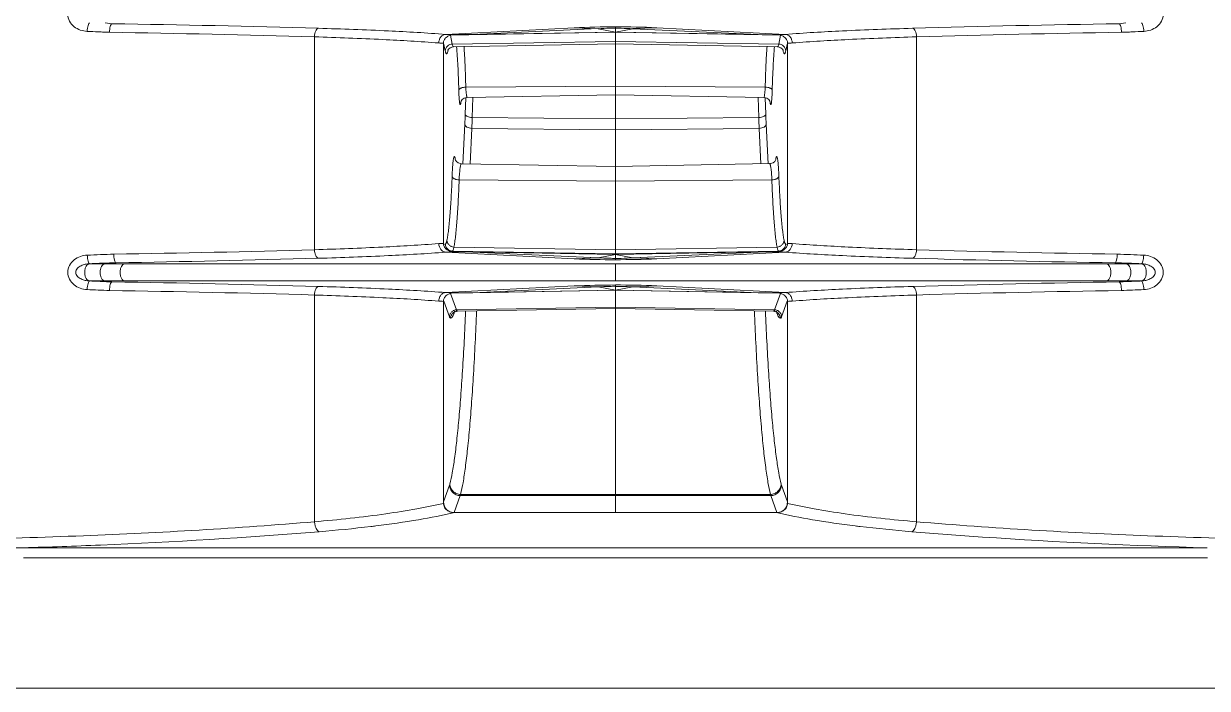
# Model space of a CAD drawing. Header units: millimetres. Extents: x 0 to 2524, y 0 to 1785.
# Drawn here: x 537.8 to 620.4, y 1207 to 1253.3 of the extents above; entities that cross this region are included whole.
import ezdxf

# ---------------------------------------------------------------- set-up
doc = ezdxf.new("R2010")
doc.units = ezdxf.units.MM
doc.header["$LTSCALE"] = 0.1
doc.layers.get('0').update_dxf_attribs({"lineweight": 13})

msp = doc.modelspace()

# ---------------------------------------------------------------- linework, layer by layer
for p, q in [((543.449, 1253.368), (543.93, 1253.303)), ((576.187, 1253.026), (567.219, 1252.561)), ((577.852, 1252.962), (569.12, 1252.552)), ((577.853, 1252.949), (576.187, 1253.026)), ((577.853, 1252.949), (579.064, 1252.718)), ((579.064, 1252.718), (579.064, 1252.992)), ((580.276, 1252.949), (579.064, 1252.718)), ((579.064, 1252.997), (579.064, 1253.088)), ((580.276, 1252.949), (589.009, 1252.552)), ((580.277, 1252.962), (581.942, 1253.026)), ((581.942, 1253.026), (590.91, 1252.561)), ((614.68, 1253.368), (614.199, 1253.303)), ((558.064, 1237.548), (558.064, 1252.387)), ((567.064, 1251.946), (567.064, 1237.989)), ((567.065, 1251.993), (567.069, 1251.971)), ((567.065, 1237.917), (567.065, 1251.993)), ((567.074, 1251.948), (567.188, 1251.405)), ((567.547, 1252.507), (579.065, 1252.717)), ((567.678, 1251.882), (567.547, 1252.507)), ((567.678, 1251.882), (579.065, 1252.072)), ((567.765, 1252.544), (569.12, 1252.547)), ((569.12, 1252.547), (579.064, 1252.718)), ((579.064, 1252.718), (589.009, 1252.547)), ((590.583, 1252.507), (579.065, 1252.717)), ((579.065, 1252.072), (579.065, 1252.717)), ((590.452, 1251.883), (579.065, 1252.072)), ((579.065, 1251.894), (579.065, 1252.072)), ((590.364, 1252.535), (589.009, 1252.552)), ((590.452, 1251.883), (590.583, 1252.507)), ((591.056, 1251.948), (590.942, 1251.405)), ((591.065, 1251.994), (591.06, 1251.968)), ((591.066, 1237.918), (591.065, 1251.994)), ((591.065, 1237.989), (591.065, 1251.946)), ((600.065, 1237.548), (600.065, 1252.388)), ((579.065, 1251.893), (567.768, 1251.696)), ((579.065, 1248.953), (579.065, 1251.894)), ((590.362, 1251.696), (579.065, 1251.893)), ((568.621, 1248.882), (579.065, 1248.953)), ((589.509, 1248.882), (579.065, 1248.953)), ((579.065, 1248.377), (579.065, 1248.953)), ((579.065, 1248.344), (579.065, 1248.953)), ((568.619, 1248.144), (568.58, 1246.994)), ((579.065, 1248.344), (568.721, 1248.163)), ((569.07, 1246.762), (569.117, 1248.17)), ((579.065, 1248.344), (579.065, 1248.377)), ((589.409, 1248.163), (579.065, 1248.344)), ((579.065, 1243.359), (579.065, 1248.344)), ((589.06, 1246.763), (589.012, 1248.17)), ((589.511, 1248.144), (589.55, 1246.994)), ((568.552, 1246.3), (568.422, 1243.541)), ((569.07, 1246.762), (579.065, 1246.67)), ((589.06, 1246.763), (579.065, 1246.67)), ((589.578, 1246.3), (589.708, 1243.541)), ((568.926, 1243.535), (569.042, 1246.005)), ((569.042, 1246.005), (579.065, 1245.913)), ((589.088, 1246.006), (579.065, 1245.913)), ((589.204, 1243.536), (589.088, 1246.006)), ((579.065, 1243.359), (568.312, 1243.546)), ((589.818, 1243.547), (579.065, 1243.359)), ((579.065, 1242.321), (579.065, 1243.359)), ((568.156, 1242.417), (579.065, 1242.321)), ((589.974, 1242.418), (579.065, 1242.321)), ((579.065, 1238.893), (579.065, 1242.321)), ((579.065, 1237.528), (579.065, 1238.893)), ((567.202, 1237.948), (567.08, 1237.921)), ((590.929, 1237.949), (591.05, 1237.922)), ((567.219, 1237.374), (576.187, 1236.91)), ((567.557, 1237.418), (579.065, 1237.217)), ((567.608, 1237.43), (567.692, 1237.448)), ((567.692, 1237.448), (579.065, 1237.251)), ((567.765, 1237.4), (569.12, 1237.383)), ((579.065, 1237.528), (567.796, 1237.736)), ((579.064, 1237.218), (569.12, 1237.388)), ((577.853, 1236.986), (569.12, 1237.383)), ((577.853, 1236.986), (579.064, 1237.218)), ((579.064, 1236.943), (579.064, 1237.218)), ((579.065, 1237.528), (590.335, 1237.736)), ((579.065, 1237.381), (579.065, 1237.528)), ((590.438, 1237.449), (579.065, 1237.251)), ((590.574, 1237.418), (579.065, 1237.217)), ((589.009, 1237.388), (579.064, 1237.218)), ((579.065, 1237.288), (579.065, 1237.381)), ((579.065, 1237.217), (579.065, 1237.288)), ((580.276, 1236.986), (579.064, 1237.218)), ((580.277, 1236.973), (589.009, 1237.384)), ((590.91, 1237.374), (581.942, 1236.91)), ((590.364, 1237.392), (589.009, 1237.388)), ((590.429, 1237.453), (590.432, 1237.451)), ((590.525, 1237.43), (590.438, 1237.449)), ((542.376, 1236.567), (543.449, 1236.567)), ((543.449, 1236.567), (544.218, 1236.637)), ((579.064, 1236.567), (544.823, 1236.567)), ((577.852, 1236.973), (576.187, 1236.91)), ((579.064, 1236.848), (579.064, 1236.939)), ((613.306, 1236.567), (579.064, 1236.567)), ((580.276, 1236.986), (581.942, 1236.91)), ((613.911, 1236.637), (614.68, 1236.568)), ((615.753, 1236.567), (614.68, 1236.567)), ((542.372, 1235.369), (543.449, 1235.369)), ((543.449, 1235.368), (543.93, 1235.303)), ((544.823, 1235.369), (579.064, 1235.369)), ((576.187, 1235.026), (567.219, 1234.561)), ((567.552, 1234.513), (579.065, 1234.717)), ((577.852, 1234.962), (569.12, 1234.552)), ((569.12, 1234.547), (579.064, 1234.718)), ((577.853, 1234.949), (576.187, 1235.026)), ((577.853, 1234.949), (579.064, 1234.718)), ((579.064, 1234.718), (579.064, 1234.992)), ((580.276, 1234.949), (579.064, 1234.718)), ((579.064, 1235.369), (613.306, 1235.369)), ((579.064, 1234.997), (579.064, 1235.088)), ((579.064, 1234.718), (589.009, 1234.547)), ((590.579, 1234.513), (579.065, 1234.717)), ((579.065, 1233.458), (579.065, 1234.717)), ((580.276, 1234.949), (589.009, 1234.552)), ((580.277, 1234.962), (581.942, 1235.026)), ((581.942, 1235.026), (590.91, 1234.561)), ((614.68, 1235.368), (614.199, 1235.303)), ((615.757, 1235.369), (614.68, 1235.369)), ((558.064, 1218.579), (558.064, 1234.387)), ((567.064, 1233.946), (567.064, 1219.864)), ((567.065, 1219.97), (567.065, 1234.011)), ((567.086, 1233.954), (567.482, 1232.865)), ((567.973, 1233.357), (567.558, 1234.496)), ((569.12, 1234.552), (567.765, 1234.535)), ((589.009, 1234.547), (590.364, 1234.544)), ((590.158, 1233.358), (590.573, 1234.496)), ((591.045, 1233.954), (590.648, 1232.866)), ((591.065, 1219.864), (591.065, 1233.946)), ((591.066, 1219.971), (591.066, 1234.011)), ((600.065, 1218.579), (600.065, 1234.388)), ((567.804, 1233.137), (567.801, 1233.127)), ((567.812, 1233.184), (568.049, 1233.265)), ((567.973, 1233.357), (579.065, 1233.551)), ((568.045, 1233.265), (579.065, 1233.458)), ((568.048, 1233.265), (568.045, 1233.265)), ((568.048, 1233.265), (568.053, 1233.265)), ((579.065, 1233.458), (568.049, 1233.265)), ((590.158, 1233.358), (579.065, 1233.551)), ((590.082, 1233.266), (579.065, 1233.458)), ((579.065, 1225.067), (579.065, 1233.458)), ((590.085, 1233.266), (579.065, 1233.458)), ((590.082, 1233.266), (590.085, 1233.266)), ((579.065, 1224.967), (579.065, 1225.067)), ((579.066, 1220.967), (579.065, 1224.967)), ((567.49, 1221.141), (567.065, 1219.97)), ((579.066, 1220.484), (579.066, 1220.967)), ((590.641, 1221.142), (591.066, 1219.971)), ((567.812, 1219.227), (568.239, 1220.403)), ((568.239, 1220.403), (589.893, 1220.404)), ((568.259, 1220.484), (589.872, 1220.484)), ((579.066, 1220.403), (579.066, 1220.484)), ((579.066, 1219.217), (579.066, 1220.403)), ((590.319, 1219.228), (589.893, 1220.404)), ((567.808, 1219.217), (567.81, 1219.222)), ((567.808, 1219.217), (590.323, 1219.217)), ((567.838, 1219.218), (590.292, 1219.218)), ((590.323, 1219.217), (590.321, 1219.223)), ((537.775, 1216.767), (620.354, 1216.767)), ((620.356, 1216.075), (537.773, 1216.075)), ((226.157, 1206.968), (907.065, 1206.968))]:
    msp.add_line(p, q)
for points in [[(567.363, 1251.45), (567.36, 1251.44), (567.366, 1251.454), (567.41, 1251.523), (567.527, 1251.626), (567.708, 1251.691), (567.768, 1251.696)], [(590.362, 1251.696), (590.424, 1251.691), (590.605, 1251.625), (590.72, 1251.523), (590.764, 1251.455), (590.77, 1251.441)], [(568.274, 1247.849), (568.272, 1247.839), (568.275, 1247.85), (568.302, 1247.912), (568.374, 1248.011), (568.498, 1248.105), (568.667, 1248.159), (568.721, 1248.163)], [(589.409, 1248.163), (589.464, 1248.159), (589.632, 1248.106), (589.755, 1248.013), (589.827, 1247.915), (589.855, 1247.851), (589.858, 1247.839)], [(568.312, 1243.546), (568.25, 1243.551), (568.083, 1243.608), (567.966, 1243.7), (567.902, 1243.788), (567.882, 1243.834), (567.88, 1243.84)], [(590.251, 1243.84), (590.249, 1243.836), (590.231, 1243.794), (590.17, 1243.707), (590.053, 1243.611), (589.884, 1243.552), (589.818, 1243.547)], [(567.789, 1233.188), (567.764, 1233.136), (567.812, 1233.184)], [(590.082, 1233.266), (590.318, 1233.185), (590.367, 1233.137)]]:
    msp.add_lwpolyline(points)
for centre, radius, start, end in [((528.374, 221.284), 1032.138, 88.336047, 89.136427), ((579.388, 1170.768), 82.32, 90.22523, 92.2284), ((579.151, 1189.941), 63.147, 87.46734, 90.07884), ((630.985, 165.515), 1087.919, 90.884096, 91.643475), ((527.151, 183.652), 1069.183, 88.343162, 89.109644), ((561.257, 1133.741), 118.348, 87.1874, 87.34714), ((561.269, 1121.901), 130.795, 87.15311, 87.39284), ((596.95, 1120.144), 132.555, 92.61141, 92.84796), ((596.873, 1133.733), 118.356, 92.65336, 92.81279), ((629.769, 237.993), 1014.829, 90.871396, 91.677306), ((564.414, 1252.005), 3.014, 349.74769, 350.15283), ((593.716, 1252.006), 3.014, 189.8515, 190.25458), ((515.301, 1248.785), 53.309, 357.32824, 358.07458), ((642.819, 1248.787), 53.299, 181.92818, 182.67467), ((507.293, 1248.656), 61.806, 357.5419, 358.24404), ((650.823, 1248.659), 61.792, 181.75872, 182.46102), ((561.283, 1355.63), 117.783, 272.6537, 272.8134), ((596.844, 1355.584), 117.737, 267.18639, 267.34682), ((528.791, 2235.888), 998.769, 270.876264, 271.679571), ((561.909, 1354.61), 117.356, 272.59273, 272.86005), ((567.702, 1237.948), 0.5, 202.22898, 246.65876), ((596.125, 1352.611), 115.354, 267.13751, 267.40959), ((590.428, 1237.949), 0.5, 293.34365, 337.77341), ((630.279, 2278.079), 1040.969, 268.336709, 269.107811), ((544.361, 1823.286), 586.719, 269.910919, 270.045117), ((527.88, 2294.398), 1057.887, 270.884909, 271.650414), ((578.978, 1299.999), 63.151, 267.46757, 270.07889), ((578.741, 1319.156), 82.309, 270.2251, 272.22854), ((629.3, 2251.507), 1014.987, 268.333408, 269.131269), ((613.766, 1823.225), 586.658, 269.955024, 270.089235), ((544.361, 648.401), 586.967, 89.954912, 90.089052), ((527.151, 165.653), 1069.182, 88.343162, 89.109647), ((528.374, 203.284), 1032.138, 88.336047, 89.136427), ((561.269, 1103.902), 130.795, 87.15311, 87.39284), ((579.388, 1152.768), 82.32, 90.22523, 92.2284), ((579.151, 1171.941), 63.147, 87.46734, 90.07884), ((596.95, 1102.144), 132.555, 92.61141, 92.84796), ((630.985, 147.515), 1087.919, 90.884096, 91.643475), ((629.769, 220), 1014.822, 90.871433, 91.677308), ((613.766, 648.35), 587.019, 89.910806, 90.044935), ((561.257, 1115.741), 118.348, 87.1874, 87.34714), ((596.873, 1115.733), 118.356, 92.65336, 92.81279), ((568.056, 1232.765), 0.501, 135.56721, 179.98405), ((568.054, 1232.767), 0.499, 91.02323, 135.56959), ((590.075, 1232.766), 0.5, 0.00453, 66.60411), ((592.512, 1233.854), 2.299, 198.42128, 199.35666), ((550.351, 1316.391), 98.831, 274.66771, 276.7659), ((551.967, 1302.437), 84.784, 276.79293, 277.03139), ((606.064, 1301.7), 84.041, 262.97366, 263.21031), ((607.873, 1317.348), 99.792, 263.24139, 265.32232)]:
    msp.add_arc(centre, radius, start, end)
for centre, major_axis, start_param, end_param in [((567.817, 1219.979), (0.26, 0.718), -4.358589, -2.799105), ((590.314, 1219.979), (-0.26, 0.718), 2.799105, 4.358589)]:
    msp.add_ellipse(centre, major_axis=major_axis, ratio=0.982516, start_param=start_param, end_param=end_param)
for points, knots in [([(542.197, 1255.165), (542.034, 1255.157), (541.707, 1255.094), (541.267, 1254.854), (540.937, 1254.465), (540.81, 1253.962), (540.943, 1253.46), (541.276, 1253.074), (541.718, 1252.838), (542.045, 1252.777), (542.208, 1252.77)], [0, 0, 0, 0, 0.123714, 0.248171, 0.373688, 0.500031, 0.626366, 0.751864, 0.876301, 1, 1, 1, 1]), ([(615.932, 1255.165), (616.095, 1255.157), (616.422, 1255.094), (616.862, 1254.854), (617.192, 1254.465), (617.319, 1253.962), (617.186, 1253.46), (616.853, 1253.074), (616.411, 1252.838), (616.084, 1252.777), (615.921, 1252.77)], [0, 0, 0, 0, 0.123715, 0.248168, 0.373683, 0.500029, 0.626364, 0.751862, 0.8763, 1, 1, 1, 1]), ([(542.375, 1253.369), (542.35, 1253.365), (542.302, 1253.296), (542.264, 1253.171), (542.224, 1252.985), (542.212, 1252.845), (542.208, 1252.77)], [0, 0, 0, 0, 0.117862, 0.337926, 0.645567, 1, 1, 1, 1]), ([(543.765, 1252.705), (543.636, 1252.711), (543.376, 1252.718), (542.857, 1252.74), (542.468, 1252.758), (542.208, 1252.77)], [0, 0, 0, 0, 0.249427, 0.499244, 1, 1, 1, 1]), ([(543.93, 1253.305), (543.903, 1253.301), (543.85, 1253.234), (543.787, 1253.035), (543.767, 1252.845), (543.765, 1252.705)], [0, 0, 0, 0, 0.127629, 0.348857, 1, 1, 1, 1]), ([(558.064, 1252.387), (558.066, 1252.462), (558.083, 1252.606), (558.145, 1252.819), (558.255, 1252.977), (558.344, 1252.986)], [0, 0, 0, 0, 0.324081, 0.613943, 1, 1, 1, 1]), ([(567.219, 1252.561), (565.889, 1252.662), (562.932, 1252.831), (559.972, 1252.939), (558.346, 1252.986)], [0, 0, 0, 0, 0.45046, 1, 1, 1, 1]), ([(579.064, 1252.997), (578.932, 1252.995), (578.527, 1252.991), (578.123, 1252.972), (577.853, 1252.949)], [0, 0, 0, 0, 0.328651, 1, 1, 1, 1]), ([(579.064, 1252.992), (579.197, 1252.991), (579.602, 1252.985), (580.006, 1252.968), (580.276, 1252.949)], [0, 0, 0, 0, 0.328709, 1, 1, 1, 1]), ([(599.783, 1252.986), (598.156, 1252.939), (595.197, 1252.831), (592.24, 1252.662), (590.91, 1252.561)], [0, 0, 0, 0, 0.549541, 1, 1, 1, 1]), ([(599.785, 1252.986), (599.874, 1252.977), (599.985, 1252.819), (600.046, 1252.606), (600.063, 1252.462), (600.065, 1252.387)], [0, 0, 0, 0, 0.385942, 0.67618, 1, 1, 1, 1]), ([(614.199, 1253.304), (614.226, 1253.3), (614.279, 1253.233), (614.342, 1253.034), (614.361, 1252.844), (614.364, 1252.705)], [0, 0, 0, 0, 0.127756, 0.349061, 1, 1, 1, 1]), ([(615.921, 1252.77), (615.656, 1252.758), (615.26, 1252.739), (614.731, 1252.717), (614.467, 1252.71), (614.335, 1252.704)], [0, 0, 0, 0, 0.500771, 0.750584, 1, 1, 1, 1]), ([(615.754, 1253.369), (615.779, 1253.365), (615.827, 1253.296), (615.865, 1253.171), (615.905, 1252.985), (615.917, 1252.845), (615.921, 1252.77)], [0, 0, 0, 0, 0.117858, 0.337921, 0.645565, 1, 1, 1, 1]), ([(558.064, 1252.387), (559.653, 1252.34), (562.545, 1252.231), (565.434, 1252.063), (566.735, 1251.962)], [0, 0, 0, 0, 0.54922, 1, 1, 1, 1]), ([(567.219, 1252.561), (567.155, 1252.559), (567.023, 1252.521), (566.866, 1252.383), (566.763, 1252.188), (566.737, 1252.038), (566.735, 1251.962)], [0, 0, 0, 0, 0.227228, 0.468594, 0.728492, 1, 1, 1, 1]), ([(567.11, 1252.154), (567.144, 1252.23), (567.25, 1252.366), (567.398, 1252.45), (567.475, 1252.48)], [0, 0, 0, 0, 0.499545, 1, 1, 1, 1]), ([(590.655, 1252.479), (590.732, 1252.449), (590.878, 1252.366), (590.983, 1252.232), (591.018, 1252.157)], [0, 0, 0, 0, 0.500463, 1, 1, 1, 1]), ([(590.91, 1252.561), (590.974, 1252.559), (591.106, 1252.521), (591.263, 1252.383), (591.366, 1252.188), (591.392, 1252.038), (591.394, 1251.962)], [0, 0, 0, 0, 0.227241, 0.46859, 0.728501, 1, 1, 1, 1]), ([(591.393, 1251.962), (592.694, 1252.063), (595.584, 1252.231), (598.476, 1252.34), (600.065, 1252.387)], [0, 0, 0, 0, 0.450769, 1, 1, 1, 1]), ([(567.188, 1251.405), (567.189, 1251.464), (567.209, 1251.556), (567.27, 1251.665), (567.355, 1251.765), (567.492, 1251.854), (567.618, 1251.88), (567.678, 1251.882)], [0, 0, 0, 0, 0.2369, 0.365079, 0.496532, 0.757636, 1, 1, 1, 1]), ([(567.379, 1251.469), (567.368, 1251.403), (567.351, 1251.318), (567.316, 1251.231), (567.298, 1251.206), (567.285, 1251.196), (567.271, 1251.196), (567.258, 1251.205), (567.246, 1251.22), (567.234, 1251.243), (567.222, 1251.273), (567.205, 1251.328), (567.195, 1251.373), (567.188, 1251.405)], [0, 0, 0, 0, 0.375379, 0.484741, 0.521441, 0.548558, 0.57133, 0.597833, 0.633787, 0.681566, 0.741952, 0.815175, 1, 1, 1, 1]), ([(567.768, 1251.696), (567.759, 1251.696), (567.746, 1251.706), (567.733, 1251.724), (567.716, 1251.754), (567.697, 1251.808), (567.685, 1251.855), (567.678, 1251.882)], [0, 0, 0, 0, 0.119441, 0.205786, 0.314803, 0.606331, 1, 1, 1, 1]), ([(567.975, 1251.719), (568.015, 1251.269), (568.078, 1250.258), (568.115, 1249.247), (568.131, 1248.687)], [0, 0, 0, 0, 0.4465, 1, 1, 1, 1]), ([(568.621, 1248.882), (568.607, 1249.397), (568.576, 1250.349), (568.525, 1251.299), (568.495, 1251.734)], [0, 0, 0, 0, 0.541918, 1, 1, 1, 1]), ([(589.509, 1248.882), (589.523, 1249.398), (589.554, 1250.349), (589.605, 1251.3), (589.635, 1251.735)], [0, 0, 0, 0, 0.541918, 1, 1, 1, 1]), ([(590.155, 1251.719), (590.115, 1251.269), (590.052, 1250.259), (590.015, 1249.247), (589.999, 1248.687)], [0, 0, 0, 0, 0.4465, 1, 1, 1, 1]), ([(590.362, 1251.697), (590.371, 1251.697), (590.384, 1251.706), (590.397, 1251.724), (590.414, 1251.755), (590.433, 1251.808), (590.445, 1251.855), (590.452, 1251.883)], [0, 0, 0, 0, 0.119456, 0.205806, 0.314824, 0.606346, 1, 1, 1, 1]), ([(590.942, 1251.405), (590.941, 1251.465), (590.914, 1251.589), (590.803, 1251.748), (590.639, 1251.854), (590.512, 1251.881), (590.452, 1251.883)], [0, 0, 0, 0, 0.237198, 0.495899, 0.757332, 1, 1, 1, 1]), ([(590.751, 1251.47), (590.762, 1251.404), (590.779, 1251.319), (590.814, 1251.231), (590.832, 1251.206), (590.845, 1251.197), (590.859, 1251.196), (590.872, 1251.205), (590.884, 1251.221), (590.896, 1251.244), (590.908, 1251.274), (590.925, 1251.328), (590.935, 1251.373), (590.942, 1251.405)], [0, 0, 0, 0, 0.375412, 0.484792, 0.521501, 0.548625, 0.571398, 0.597897, 0.633844, 0.681612, 0.741988, 0.815199, 1, 1, 1, 1]), ([(568.621, 1248.882), (568.563, 1248.88), (568.45, 1248.869), (568.316, 1248.836), (568.225, 1248.794), (568.167, 1248.755), (568.135, 1248.714), (568.131, 1248.687)], [0, 0, 0, 0, 0.313458, 0.615767, 0.743988, 0.850565, 1, 1, 1, 1]), ([(568.166, 1247.996), (568.157, 1248.099), (568.143, 1248.329), (568.134, 1248.56), (568.131, 1248.687)], [0, 0, 0, 0, 0.447935, 1, 1, 1, 1]), ([(568.721, 1248.163), (568.714, 1248.163), (568.705, 1248.175), (568.697, 1248.192), (568.685, 1248.225), (568.673, 1248.281), (568.653, 1248.406), (568.634, 1248.609), (568.625, 1248.784), (568.621, 1248.882)], [0, 0, 0, 0, 0.027328, 0.05099, 0.082321, 0.168302, 0.284462, 0.598721, 1, 1, 1, 1]), ([(589.409, 1248.163), (589.416, 1248.163), (589.425, 1248.175), (589.433, 1248.193), (589.445, 1248.226), (589.457, 1248.281), (589.477, 1248.406), (589.496, 1248.609), (589.505, 1248.784), (589.509, 1248.882)], [0, 0, 0, 0, 0.027331, 0.050992, 0.082324, 0.168305, 0.284465, 0.598723, 1, 1, 1, 1]), ([(589.509, 1248.882), (589.567, 1248.881), (589.68, 1248.869), (589.814, 1248.836), (589.905, 1248.794), (589.963, 1248.756), (589.995, 1248.714), (589.999, 1248.687)], [0, 0, 0, 0, 0.313457, 0.615765, 0.743987, 0.850564, 1, 1, 1, 1]), ([(589.964, 1247.997), (589.973, 1248.099), (589.987, 1248.33), (589.996, 1248.56), (589.999, 1248.687)], [0, 0, 0, 0, 0.447935, 1, 1, 1, 1]), ([(568.281, 1247.853), (568.279, 1247.836), (568.275, 1247.805), (568.268, 1247.762), (568.26, 1247.726), (568.253, 1247.699), (568.246, 1247.679), (568.24, 1247.666), (568.229, 1247.661), (568.22, 1247.67), (568.213, 1247.684), (568.206, 1247.706), (568.199, 1247.736), (568.192, 1247.773), (568.185, 1247.819), (568.175, 1247.894), (568.169, 1247.954), (568.166, 1247.996)], [0, 0, 0, 0, 0.093804, 0.173958, 0.240204, 0.292368, 0.330459, 0.355197, 0.370145, 0.387111, 0.415509, 0.457566, 0.513701, 0.583927, 0.668099, 0.765836, 1, 1, 1, 1]), ([(589.849, 1247.854), (589.851, 1247.837), (589.855, 1247.805), (589.862, 1247.762), (589.87, 1247.727), (589.877, 1247.699), (589.884, 1247.68), (589.89, 1247.667), (589.901, 1247.662), (589.91, 1247.67), (589.917, 1247.684), (589.924, 1247.706), (589.931, 1247.736), (589.938, 1247.774), (589.945, 1247.819), (589.955, 1247.894), (589.961, 1247.954), (589.964, 1247.997)], [0, 0, 0, 0, 0.093828, 0.174006, 0.240277, 0.292465, 0.330579, 0.355337, 0.370294, 0.387248, 0.415628, 0.457667, 0.513783, 0.583991, 0.668146, 0.765867, 1, 1, 1, 1]), ([(569.07, 1246.762), (569.009, 1246.764), (568.893, 1246.778), (568.759, 1246.819), (568.673, 1246.867), (568.614, 1246.914), (568.584, 1246.962), (568.58, 1246.994)], [0, 0, 0, 0, 0.31954, 0.605057, 0.726956, 0.832774, 1, 1, 1, 1]), ([(589.06, 1246.763), (589.121, 1246.765), (589.237, 1246.779), (589.371, 1246.82), (589.457, 1246.867), (589.516, 1246.914), (589.546, 1246.962), (589.55, 1246.994)], [0, 0, 0, 0, 0.319539, 0.605055, 0.726955, 0.832774, 1, 1, 1, 1]), ([(569.042, 1246.005), (568.981, 1246.008), (568.863, 1246.025), (568.708, 1246.087), (568.594, 1246.178), (568.555, 1246.261), (568.552, 1246.3)], [0, 0, 0, 0, 0.301347, 0.577051, 0.809246, 1, 1, 1, 1]), ([(589.088, 1246.006), (589.149, 1246.008), (589.267, 1246.026), (589.422, 1246.088), (589.536, 1246.178), (589.575, 1246.261), (589.578, 1246.3)], [0, 0, 0, 0, 0.301346, 0.57705, 0.809246, 1, 1, 1, 1]), ([(567.666, 1242.671), (567.671, 1242.806), (567.68, 1243.001), (567.695, 1243.252), (567.707, 1243.417), (567.72, 1243.564), (567.733, 1243.694), (567.747, 1243.804), (567.762, 1243.893), (567.775, 1243.955), (567.787, 1243.994), (567.794, 1244.015), (567.802, 1244.031), (567.81, 1244.041), (567.819, 1244.047), (567.829, 1244.045), (567.837, 1244.037), (567.849, 1244.018), (567.862, 1243.978), (567.877, 1243.916), (567.886, 1243.866), (567.89, 1243.838)], [0, 0, 0, 0, 0.249713, 0.362003, 0.464358, 0.556067, 0.636495, 0.705072, 0.761348, 0.80494, 0.821923, 0.835733, 0.846464, 0.854342, 0.859995, 0.865014, 0.871487, 0.880525, 0.907627, 0.947437, 1, 1, 1, 1]), ([(590.464, 1242.672), (590.459, 1242.806), (590.45, 1243.002), (590.435, 1243.252), (590.423, 1243.417), (590.41, 1243.565), (590.397, 1243.694), (590.383, 1243.804), (590.368, 1243.894), (590.355, 1243.956), (590.344, 1243.994), (590.336, 1244.015), (590.328, 1244.031), (590.32, 1244.042), (590.311, 1244.048), (590.302, 1244.046), (590.293, 1244.038), (590.281, 1244.018), (590.268, 1243.979), (590.253, 1243.916), (590.245, 1243.867), (590.24, 1243.838)], [0, 0, 0, 0, 0.249711, 0.361995, 0.464342, 0.556037, 0.636449, 0.705005, 0.761256, 0.804818, 0.821786, 0.83558, 0.846294, 0.854158, 0.859801, 0.864824, 0.871312, 0.880371, 0.907521, 0.947383, 1, 1, 1, 1]), ([(568.156, 1242.417), (568.164, 1242.574), (568.177, 1242.795), (568.201, 1243.071), (568.22, 1243.234), (568.241, 1243.364), (568.259, 1243.45), (568.276, 1243.501), (568.287, 1243.528), (568.302, 1243.546), (568.312, 1243.546)], [0, 0, 0, 0, 0.40806, 0.578021, 0.721382, 0.835979, 0.920305, 0.950858, 0.973827, 1, 1, 1, 1]), ([(589.974, 1242.418), (589.966, 1242.574), (589.954, 1242.796), (589.929, 1243.072), (589.91, 1243.235), (589.892, 1243.35), (589.877, 1243.425), (589.866, 1243.468), (589.854, 1243.502), (589.843, 1243.528), (589.828, 1243.547), (589.818, 1243.547)], [0, 0, 0, 0, 0.408049, 0.578005, 0.721362, 0.835956, 0.881985, 0.920303, 0.950856, 0.973825, 1, 1, 1, 1]), ([(567.666, 1242.671), (567.647, 1242.177), (567.606, 1241.262), (567.524, 1240.013), (567.442, 1239.125), (567.367, 1238.554), (567.327, 1238.317), (567.306, 1238.211)], [0, 0, 0, 0, 0.331006, 0.613736, 0.839078, 0.927871, 1, 1, 1, 1]), ([(568.156, 1242.417), (568.095, 1242.42), (568.005, 1242.431), (567.893, 1242.464), (567.773, 1242.514), (567.674, 1242.595), (567.666, 1242.671)], [0, 0, 0, 0, 0.316687, 0.465263, 0.602429, 1, 1, 1, 1]), ([(567.796, 1237.736), (567.817, 1237.846), (567.857, 1238.095), (567.932, 1238.695), (568.014, 1239.627), (568.096, 1240.939), (568.137, 1241.899), (568.156, 1242.417)], [0, 0, 0, 0, 0.072028, 0.160887, 0.386199, 0.668937, 1, 1, 1, 1]), ([(589.974, 1242.418), (590.035, 1242.42), (590.125, 1242.431), (590.238, 1242.465), (590.357, 1242.515), (590.456, 1242.595), (590.464, 1242.671)], [0, 0, 0, 0, 0.316685, 0.465261, 0.602428, 1, 1, 1, 1]), ([(590.335, 1237.736), (590.313, 1237.847), (590.273, 1238.096), (590.198, 1238.696), (590.116, 1239.627), (590.034, 1240.939), (589.993, 1241.9), (589.974, 1242.418)], [0, 0, 0, 0, 0.072028, 0.160888, 0.386199, 0.668937, 1, 1, 1, 1]), ([(590.464, 1242.672), (590.483, 1242.178), (590.525, 1241.263), (590.606, 1240.013), (590.688, 1239.126), (590.764, 1238.554), (590.804, 1238.317), (590.825, 1238.212)], [0, 0, 0, 0, 0.331005, 0.613735, 0.839077, 0.927871, 1, 1, 1, 1]), ([(566.736, 1237.974), (565.436, 1237.872), (562.546, 1237.705), (559.653, 1237.596), (558.064, 1237.548)], [0, 0, 0, 0, 0.450752, 1, 1, 1, 1]), ([(567.219, 1237.374), (567.156, 1237.377), (567.026, 1237.416), (566.812, 1237.602), (566.739, 1237.826), (566.736, 1237.974)], [0, 0, 0, 0, 0.225853, 0.469568, 1, 1, 1, 1]), ([(567.306, 1238.211), (567.298, 1238.174), (567.284, 1238.11), (567.259, 1238.028), (567.236, 1237.975), (567.213, 1237.951), (567.202, 1237.948)], [0, 0, 0, 0, 0.391283, 0.685075, 0.883487, 1, 1, 1, 1]), ([(567.796, 1237.736), (567.732, 1237.738), (567.606, 1237.766), (567.445, 1237.872), (567.335, 1238.027), (567.307, 1238.15), (567.306, 1238.211)], [0, 0, 0, 0, 0.254807, 0.507706, 0.756241, 1, 1, 1, 1]), ([(590.335, 1237.736), (590.398, 1237.738), (590.525, 1237.766), (590.686, 1237.872), (590.796, 1238.027), (590.824, 1238.151), (590.825, 1238.212)], [0, 0, 0, 0, 0.254807, 0.507706, 0.756241, 1, 1, 1, 1]), ([(590.825, 1238.212), (590.832, 1238.175), (590.847, 1238.11), (590.872, 1238.029), (590.895, 1237.976), (590.918, 1237.951), (590.929, 1237.949)], [0, 0, 0, 0, 0.391274, 0.685062, 0.883477, 1, 1, 1, 1]), ([(590.91, 1237.374), (590.973, 1237.377), (591.103, 1237.416), (591.317, 1237.602), (591.39, 1237.826), (591.393, 1237.974)], [0, 0, 0, 0, 0.225854, 0.469582, 1, 1, 1, 1]), ([(600.065, 1237.548), (598.476, 1237.596), (595.584, 1237.705), (592.694, 1237.872), (591.394, 1237.974)], [0, 0, 0, 0, 0.549238, 1, 1, 1, 1]), ([(542.21, 1237.166), (542.047, 1237.159), (541.72, 1237.099), (541.277, 1236.862), (540.943, 1236.476), (540.81, 1235.973), (540.938, 1235.469), (541.269, 1235.079), (541.71, 1234.84), (542.038, 1234.778), (542.201, 1234.77)], [0, 0, 0, 0, 0.123703, 0.248137, 0.373628, 0.499962, 0.62631, 0.751831, 0.876288, 1, 1, 1, 1]), ([(542.376, 1236.567), (542.351, 1236.57), (542.302, 1236.639), (542.263, 1236.764), (542.225, 1236.951), (542.213, 1237.091), (542.21, 1237.166)], [0, 0, 0, 0, 0.118474, 0.338595, 0.645809, 1, 1, 1, 1]), ([(544.057, 1237.236), (544.059, 1237.097), (544.077, 1236.907), (544.139, 1236.709), (544.191, 1236.642), (544.218, 1236.637)], [0, 0, 0, 0, 0.650947, 0.872264, 1, 1, 1, 1]), ([(558.346, 1236.949), (558.308, 1236.953), (558.224, 1237.007), (558.137, 1237.145), (558.083, 1237.335), (558.066, 1237.476), (558.064, 1237.548)], [0, 0, 0, 0, 0.163377, 0.394933, 0.69059, 1, 1, 1, 1]), ([(558.349, 1236.949), (559.975, 1236.997), (562.933, 1237.105), (565.889, 1237.273), (567.219, 1237.374)], [0, 0, 0, 0, 0.549559, 1, 1, 1, 1]), ([(567.473, 1237.456), (567.396, 1237.486), (567.25, 1237.57), (567.145, 1237.704), (567.111, 1237.779)], [0, 0, 0, 0, 0.500392, 1, 1, 1, 1]), ([(567.796, 1237.736), (567.789, 1237.698), (567.776, 1237.633), (567.753, 1237.547), (567.731, 1237.489), (567.712, 1237.46), (567.701, 1237.453)], [0, 0, 0, 0, 0.376534, 0.667192, 0.872936, 1, 1, 1, 1]), ([(590.335, 1237.736), (590.342, 1237.699), (590.355, 1237.634), (590.378, 1237.549), (590.4, 1237.49), (590.418, 1237.461), (590.429, 1237.453)], [0, 0, 0, 0, 0.375487, 0.665852, 0.872022, 1, 1, 1, 1]), ([(590.646, 1237.453), (590.725, 1237.482), (590.875, 1237.566), (590.983, 1237.703), (591.018, 1237.78)], [0, 0, 0, 0, 0.500347, 1, 1, 1, 1]), ([(590.91, 1237.374), (592.24, 1237.274), (595.196, 1237.105), (598.154, 1236.997), (599.78, 1236.949)], [0, 0, 0, 0, 0.45044, 1, 1, 1, 1]), ([(599.784, 1236.949), (599.821, 1236.953), (599.905, 1237.007), (599.992, 1237.145), (600.046, 1237.335), (600.063, 1237.476), (600.065, 1237.548)], [0, 0, 0, 0, 0.162976, 0.394179, 0.689958, 1, 1, 1, 1]), ([(613.911, 1236.637), (613.938, 1236.642), (613.99, 1236.709), (614.052, 1236.907), (614.07, 1237.097), (614.072, 1237.236)], [0, 0, 0, 0, 0.12763, 0.34884, 1, 1, 1, 1]), ([(615.753, 1236.567), (615.778, 1236.57), (615.827, 1236.639), (615.866, 1236.764), (615.904, 1236.951), (615.916, 1237.091), (615.919, 1237.166)], [0, 0, 0, 0, 0.118475, 0.338595, 0.645808, 1, 1, 1, 1]), ([(615.919, 1237.166), (616.082, 1237.159), (616.409, 1237.099), (616.852, 1236.862), (617.186, 1236.476), (617.319, 1235.973), (617.191, 1235.469), (616.86, 1235.079), (616.419, 1234.84), (616.091, 1234.778), (615.928, 1234.77)], [0, 0, 0, 0, 0.123702, 0.248135, 0.373626, 0.49996, 0.626309, 0.75183, 0.876286, 1, 1, 1, 1]), ([(542.376, 1236.567), (542.274, 1236.563), (542.069, 1236.539), (541.822, 1236.458), (541.644, 1236.354), (541.525, 1236.254), (541.436, 1236.125), (541.398, 1235.97), (541.435, 1235.814), (541.523, 1235.684), (541.641, 1235.583), (541.819, 1235.479), (542.065, 1235.398), (542.27, 1235.372), (542.372, 1235.369)], [0, 0, 0, 0, 0.125002, 0.249665, 0.312068, 0.374714, 0.437318, 0.500108, 0.562735, 0.625423, 0.687982, 0.750411, 0.875094, 1, 1, 1, 1]), ([(542.376, 1236.567), (542.33, 1236.563), (542.231, 1236.521), (542.122, 1236.384), (542.051, 1236.193), (542.025, 1235.969), (542.05, 1235.744), (542.122, 1235.553), (542.229, 1235.416), (542.327, 1235.373), (542.372, 1235.369)], [0, 0, 0, 0, 0.093785, 0.205577, 0.34343, 0.500702, 0.658048, 0.796117, 0.907693, 1, 1, 1, 1]), ([(544.218, 1236.637), (544.065, 1236.634), (543.451, 1236.617), (542.838, 1236.587), (542.376, 1236.567)], [0, 0, 0, 0, 0.248303, 1, 1, 1, 1]), ([(543.449, 1236.567), (543.404, 1236.563), (543.304, 1236.517), (543.196, 1236.374), (543.128, 1236.182), (543.106, 1235.968), (543.128, 1235.753), (543.196, 1235.561), (543.304, 1235.418), (543.404, 1235.373), (543.449, 1235.369)], [0, 0, 0, 0, 0.091598, 0.211061, 0.354283, 0.5, 0.645717, 0.788939, 0.908402, 1, 1, 1, 1]), ([(544.823, 1236.567), (544.78, 1236.563), (544.682, 1236.516), (544.579, 1236.373), (544.514, 1236.182), (544.492, 1235.968), (544.514, 1235.754), (544.579, 1235.562), (544.682, 1235.419), (544.78, 1235.373), (544.823, 1235.369)], [0, 0, 0, 0, 0.089757, 0.208729, 0.352828, 0.5, 0.647172, 0.791271, 0.910243, 1, 1, 1, 1]), ([(579.064, 1236.943), (578.932, 1236.945), (578.527, 1236.95), (578.123, 1236.967), (577.853, 1236.986)], [0, 0, 0, 0, 0.328716, 1, 1, 1, 1]), ([(579.064, 1235.369), (579.063, 1235.387), (579.067, 1235.449), (579.064, 1235.575), (579.065, 1235.757), (579.064, 1235.968), (579.065, 1236.179), (579.064, 1236.361), (579.067, 1236.486), (579.062, 1236.549), (579.064, 1236.567)], [0, 0, 0, 0, 0.045746, 0.156123, 0.315063, 0.500227, 0.685373, 0.844129, 0.954297, 1, 1, 1, 1]), ([(579.064, 1236.939), (579.197, 1236.94), (579.602, 1236.945), (580.006, 1236.964), (580.276, 1236.986)], [0, 0, 0, 0, 0.328643, 1, 1, 1, 1]), ([(613.306, 1236.567), (613.349, 1236.563), (613.447, 1236.516), (613.551, 1236.373), (613.615, 1236.182), (613.637, 1235.968), (613.615, 1235.754), (613.551, 1235.562), (613.447, 1235.419), (613.349, 1235.373), (613.306, 1235.369)], [0, 0, 0, 0, 0.089758, 0.20873, 0.352828, 0.5, 0.647172, 0.79127, 0.910242, 1, 1, 1, 1]), ([(613.911, 1236.636), (614.063, 1236.634), (614.678, 1236.617), (615.291, 1236.587), (615.753, 1236.567)], [0, 0, 0, 0, 0.248192, 1, 1, 1, 1]), ([(614.68, 1236.567), (614.725, 1236.563), (614.825, 1236.517), (614.933, 1236.374), (615.001, 1236.182), (615.023, 1235.968), (615.001, 1235.753), (614.933, 1235.561), (614.825, 1235.418), (614.725, 1235.373), (614.68, 1235.369)], [0, 0, 0, 0, 0.091598, 0.211061, 0.354283, 0.5, 0.645717, 0.788939, 0.908402, 1, 1, 1, 1]), ([(615.757, 1235.369), (615.859, 1235.372), (616.064, 1235.398), (616.31, 1235.479), (616.488, 1235.583), (616.607, 1235.684), (616.695, 1235.814), (616.743, 1236.021), (616.616, 1236.272), (616.354, 1236.441), (616.061, 1236.539), (615.855, 1236.563), (615.753, 1236.567)], [0, 0, 0, 0, 0.125233, 0.250256, 0.312828, 0.375641, 0.438425, 0.5014, 0.625034, 0.749698, 0.87469, 1, 1, 1, 1]), ([(615.753, 1236.567), (615.799, 1236.563), (615.898, 1236.521), (616.007, 1236.384), (616.078, 1236.193), (616.104, 1235.969), (616.079, 1235.744), (616.007, 1235.553), (615.9, 1235.416), (615.802, 1235.373), (615.757, 1235.369)], [0, 0, 0, 0, 0.093785, 0.205577, 0.343431, 0.500702, 0.658048, 0.796117, 0.907693, 1, 1, 1, 1]), ([(542.372, 1235.369), (542.348, 1235.365), (542.304, 1235.294), (542.261, 1235.172), (542.227, 1234.983), (542.209, 1234.845), (542.201, 1234.77)], [0, 0, 0, 0, 0.114495, 0.33612, 0.644242, 1, 1, 1, 1]), ([(543.93, 1235.305), (543.801, 1235.309), (543.282, 1235.327), (542.763, 1235.352), (542.372, 1235.369)], [0, 0, 0, 0, 0.248046, 1, 1, 1, 1]), ([(543.93, 1235.305), (543.903, 1235.301), (543.85, 1235.234), (543.787, 1235.035), (543.767, 1234.845), (543.765, 1234.705)], [0, 0, 0, 0, 0.127629, 0.348857, 1, 1, 1, 1]), ([(558.064, 1234.387), (558.066, 1234.462), (558.083, 1234.606), (558.145, 1234.819), (558.255, 1234.977), (558.344, 1234.986)], [0, 0, 0, 0, 0.324081, 0.613943, 1, 1, 1, 1]), ([(567.219, 1234.561), (565.889, 1234.662), (562.932, 1234.831), (559.972, 1234.939), (558.346, 1234.986)], [0, 0, 0, 0, 0.45046, 1, 1, 1, 1]), ([(567.219, 1234.561), (567.155, 1234.559), (567.023, 1234.521), (566.866, 1234.383), (566.763, 1234.188), (566.737, 1234.038), (566.735, 1233.962)], [0, 0, 0, 0, 0.227228, 0.468594, 0.728492, 1, 1, 1, 1]), ([(579.064, 1234.997), (578.932, 1234.995), (578.527, 1234.991), (578.123, 1234.972), (577.853, 1234.949)], [0, 0, 0, 0, 0.328651, 1, 1, 1, 1]), ([(579.064, 1234.992), (579.197, 1234.991), (579.602, 1234.985), (580.006, 1234.968), (580.276, 1234.949)], [0, 0, 0, 0, 0.328709, 1, 1, 1, 1]), ([(599.783, 1234.986), (598.156, 1234.939), (595.197, 1234.831), (592.24, 1234.662), (590.91, 1234.561)], [0, 0, 0, 0, 0.549541, 1, 1, 1, 1]), ([(590.91, 1234.561), (590.974, 1234.559), (591.106, 1234.521), (591.263, 1234.383), (591.366, 1234.188), (591.392, 1234.038), (591.394, 1233.962)], [0, 0, 0, 0, 0.227241, 0.46859, 0.728501, 1, 1, 1, 1]), ([(599.785, 1234.986), (599.874, 1234.977), (599.985, 1234.819), (600.046, 1234.606), (600.063, 1234.462), (600.065, 1234.387)], [0, 0, 0, 0, 0.385942, 0.67618, 1, 1, 1, 1]), ([(615.757, 1235.369), (615.626, 1235.363), (615.107, 1235.34), (614.588, 1235.317), (614.199, 1235.305)], [0, 0, 0, 0, 0.251297, 1, 1, 1, 1]), ([(614.199, 1235.304), (614.226, 1235.3), (614.279, 1235.233), (614.342, 1235.034), (614.361, 1234.844), (614.364, 1234.705)], [0, 0, 0, 0, 0.127755, 0.349061, 1, 1, 1, 1]), ([(615.757, 1235.369), (615.781, 1235.365), (615.825, 1235.294), (615.868, 1235.172), (615.901, 1234.983), (615.92, 1234.845), (615.928, 1234.77)], [0, 0, 0, 0, 0.114481, 0.336107, 0.644234, 1, 1, 1, 1]), ([(558.064, 1234.387), (559.653, 1234.34), (562.545, 1234.231), (565.434, 1234.063), (566.735, 1233.962)], [0, 0, 0, 0, 0.54922, 1, 1, 1, 1]), ([(567.11, 1234.154), (567.144, 1234.23), (567.25, 1234.366), (567.398, 1234.45), (567.475, 1234.48)], [0, 0, 0, 0, 0.499545, 1, 1, 1, 1]), ([(590.655, 1234.479), (590.732, 1234.449), (590.878, 1234.366), (590.983, 1234.232), (591.018, 1234.157)], [0, 0, 0, 0, 0.500463, 1, 1, 1, 1]), ([(591.393, 1233.962), (592.694, 1234.063), (595.584, 1234.231), (598.476, 1234.34), (600.065, 1234.387)], [0, 0, 0, 0, 0.450769, 1, 1, 1, 1]), ([(567.482, 1232.865), (567.483, 1232.926), (567.509, 1233.054), (567.619, 1233.218), (567.783, 1233.328), (567.911, 1233.356), (567.973, 1233.357)], [0, 0, 0, 0, 0.239035, 0.49841, 0.758818, 1, 1, 1, 1]), ([(568.606, 1233.241), (568.547, 1231.864), (568.446, 1229.881), (568.274, 1227.354), (568.14, 1225.724), (567.998, 1224.291), (567.849, 1223.067), (567.695, 1222.061), (567.575, 1221.468), (567.511, 1221.211)], [0, 0, 0, 0, 0.341888, 0.492654, 0.628283, 0.747689, 0.849926, 0.934194, 1, 1, 1, 1]), ([(567.801, 1233.127), (567.783, 1233.073), (567.755, 1232.998), (567.711, 1232.908), (567.665, 1232.829), (567.606, 1232.765), (567.555, 1232.765)], [0, 0, 0, 0, 0.377312, 0.531157, 0.662786, 1, 1, 1, 1]), ([(567.844, 1233.269), (567.84, 1233.257), (567.828, 1233.213), (567.814, 1233.169), (567.804, 1233.137)], [0, 0, 0, 0, 0.262843, 1, 1, 1, 1]), ([(568.045, 1233.265), (568.031, 1233.266), (568.008, 1233.286), (567.989, 1233.32), (567.978, 1233.344), (567.973, 1233.357)], [0, 0, 0, 0, 0.358142, 0.638308, 1, 1, 1, 1]), ([(569.373, 1233.251), (569.313, 1231.788), (569.212, 1229.682), (569.038, 1226.998), (568.902, 1225.266), (568.758, 1223.745), (568.605, 1222.446), (568.448, 1221.383), (568.326, 1220.755), (568.259, 1220.484)], [0, 0, 0, 0, 0.342271, 0.493255, 0.629047, 0.748507, 0.850648, 0.934681, 1, 1, 1, 1]), ([(588.758, 1233.251), (588.817, 1231.789), (588.919, 1229.682), (589.093, 1226.998), (589.229, 1225.266), (589.373, 1223.745), (589.526, 1222.447), (589.683, 1221.383), (589.805, 1220.756), (589.872, 1220.484)], [0, 0, 0, 0, 0.342271, 0.493254, 0.629046, 0.748507, 0.850647, 0.93468, 1, 1, 1, 1]), ([(589.524, 1233.242), (589.584, 1231.865), (589.684, 1229.882), (589.857, 1227.355), (589.99, 1225.725), (590.133, 1224.291), (590.282, 1223.067), (590.436, 1222.062), (590.556, 1221.468), (590.621, 1221.211)], [0, 0, 0, 0, 0.341888, 0.492653, 0.628282, 0.747688, 0.849925, 0.934194, 1, 1, 1, 1]), ([(590.085, 1233.266), (590.1, 1233.266), (590.122, 1233.286), (590.142, 1233.32), (590.153, 1233.344), (590.158, 1233.358)], [0, 0, 0, 0, 0.358163, 0.638323, 1, 1, 1, 1]), ([(590.648, 1232.866), (590.648, 1232.926), (590.622, 1233.054), (590.512, 1233.219), (590.347, 1233.329), (590.219, 1233.356), (590.158, 1233.358)], [0, 0, 0, 0, 0.239035, 0.49841, 0.758818, 1, 1, 1, 1]), ([(590.287, 1233.269), (590.291, 1233.257), (590.304, 1233.209), (590.319, 1233.162), (590.33, 1233.127)], [0, 0, 0, 0, 0.263992, 1, 1, 1, 1]), ([(590.342, 1233.092), (590.36, 1233.043), (590.386, 1232.976), (590.427, 1232.894), (590.472, 1232.822), (590.528, 1232.765), (590.576, 1232.766)], [0, 0, 0, 0, 0.373244, 0.525946, 0.657105, 1, 1, 1, 1]), ([(567.555, 1232.765), (567.54, 1232.766), (567.518, 1232.788), (567.498, 1232.825), (567.488, 1232.851), (567.482, 1232.865)], [0, 0, 0, 0, 0.348781, 0.631565, 1, 1, 1, 1]), ([(590.576, 1232.766), (590.59, 1232.766), (590.613, 1232.789), (590.632, 1232.825), (590.643, 1232.851), (590.648, 1232.866)], [0, 0, 0, 0, 0.348802, 0.631581, 1, 1, 1, 1]), ([(567.511, 1221.211), (567.509, 1221.204), (567.503, 1221.181), (567.496, 1221.158), (567.49, 1221.141)], [0, 0, 0, 0, 0.283235, 1, 1, 1, 1]), ([(568.239, 1220.403), (568.142, 1220.404), (567.947, 1220.444), (567.7, 1220.609), (567.532, 1220.852), (567.491, 1221.046), (567.49, 1221.141)], [0, 0, 0, 0, 0.251202, 0.502185, 0.751895, 1, 1, 1, 1]), ([(568.259, 1220.484), (568.163, 1220.486), (567.969, 1220.526), (567.722, 1220.687), (567.554, 1220.926), (567.512, 1221.117), (567.511, 1221.211)], [0, 0, 0, 0, 0.25292, 0.504834, 0.753937, 1, 1, 1, 1]), ([(589.872, 1220.485), (589.969, 1220.486), (590.163, 1220.526), (590.409, 1220.688), (590.577, 1220.927), (590.619, 1221.117), (590.621, 1221.211)], [0, 0, 0, 0, 0.252919, 0.504834, 0.753937, 1, 1, 1, 1]), ([(589.893, 1220.404), (589.989, 1220.405), (590.184, 1220.445), (590.432, 1220.609), (590.599, 1220.853), (590.64, 1221.046), (590.641, 1221.142)], [0, 0, 0, 0, 0.251202, 0.502185, 0.751895, 1, 1, 1, 1]), ([(590.621, 1221.211), (590.622, 1221.204), (590.628, 1221.181), (590.635, 1221.158), (590.641, 1221.142)], [0, 0, 0, 0, 0.283234, 1, 1, 1, 1]), ([(567.064, 1219.864), (566.444, 1219.72), (565.109, 1219.452), (562.114, 1218.977), (559.73, 1218.721), (558.064, 1218.579)], [0, 0, 0, 0, 0.209947, 0.448761, 1, 1, 1, 1]), ([(567.837, 1219.217), (567.744, 1219.218), (567.557, 1219.244), (567.302, 1219.368), (567.111, 1219.583), (567.064, 1219.771), (567.064, 1219.864)], [0, 0, 0, 0, 0.250396, 0.5008, 0.750538, 1, 1, 1, 1]), ([(568.259, 1220.484), (568.258, 1220.476), (568.252, 1220.449), (568.245, 1220.422), (568.239, 1220.403)], [0, 0, 0, 0, 0.280746, 1, 1, 1, 1]), ([(589.872, 1220.484), (589.874, 1220.477), (589.88, 1220.45), (589.887, 1220.423), (589.893, 1220.404)], [0, 0, 0, 0, 0.280745, 1, 1, 1, 1]), ([(590.292, 1219.217), (590.384, 1219.218), (590.571, 1219.244), (590.827, 1219.369), (591.017, 1219.583), (591.065, 1219.771), (591.065, 1219.864)], [0, 0, 0, 0, 0.250303, 0.500641, 0.750538, 1, 1, 1, 1]), ([(600.065, 1218.579), (598.399, 1218.721), (596.015, 1218.977), (593.019, 1219.452), (591.685, 1219.72), (591.065, 1219.864)], [0, 0, 0, 0, 0.551244, 0.790056, 1, 1, 1, 1]), ([(567.838, 1219.218), (567.006, 1219.024), (565.181, 1218.674), (563.341, 1218.414), (562.345, 1218.291)], [0, 0, 0, 0, 0.459586, 1, 1, 1, 1]), ([(590.292, 1219.218), (591.123, 1219.024), (592.948, 1218.674), (594.788, 1218.414), (595.784, 1218.291)], [0, 0, 0, 0, 0.45958, 1, 1, 1, 1]), ([(558.065, 1218.579), (552.701, 1218.131), (541.616, 1217.482), (530.515, 1217.274), (524.797, 1217.274)], [0, 0, 0, 0, 0.484877, 1, 1, 1, 1]), ([(558.394, 1217.888), (558.349, 1217.901), (558.258, 1217.971), (558.162, 1218.13), (558.093, 1218.34), (558.07, 1218.497), (558.064, 1218.579)], [0, 0, 0, 0, 0.174966, 0.40721, 0.690459, 1, 1, 1, 1]), ([(599.735, 1217.888), (599.78, 1217.901), (599.871, 1217.971), (599.967, 1218.13), (600.036, 1218.34), (600.059, 1218.497), (600.065, 1218.579)], [0, 0, 0, 0, 0.174959, 0.407207, 0.690461, 1, 1, 1, 1]), ([(633.332, 1217.274), (627.614, 1217.274), (616.513, 1217.482), (605.428, 1218.131), (600.065, 1218.579)], [0, 0, 0, 0, 0.515123, 1, 1, 1, 1]), ([(537.775, 1216.767), (539.559, 1216.818), (546.438, 1217.059), (553.312, 1217.467), (558.394, 1217.888)], [0, 0, 0, 0, 0.259197, 1, 1, 1, 1]), ([(599.735, 1217.888), (601.377, 1217.752), (608.241, 1217.236), (615.12, 1216.918), (620.354, 1216.767)], [0, 0, 0, 0, 0.239359, 1, 1, 1, 1]), ([(537.776, 1216.767), (537.078, 1216.757), (534.273, 1216.754), (531.47, 1216.871), (529.366, 1216.986)], [0, 0, 0, 0, 0.248735, 1, 1, 1, 1])]:
    msp.add_open_spline(points, degree=3, knots=knots)
for points in [[(567.064, 1251.946), (567.064, 1252.017), (567.08, 1252.089), (567.11, 1252.154)], [(567.475, 1252.48), (567.567, 1252.516), (567.667, 1252.535), (567.765, 1252.537)], [(590.364, 1252.537), (590.463, 1252.535), (590.563, 1252.515), (590.655, 1252.479)], [(591.018, 1252.157), (591.048, 1252.092), (591.065, 1252.018), (591.065, 1251.946)], [(567.111, 1237.779), (567.081, 1237.844), (567.064, 1237.917), (567.064, 1237.989)], [(567.239, 1237.759), (567.215, 1237.819), (567.202, 1237.884), (567.202, 1237.948)], [(590.891, 1237.76), (590.916, 1237.819), (590.929, 1237.885), (590.929, 1237.949)], [(591.018, 1237.78), (591.048, 1237.845), (591.065, 1237.918), (591.065, 1237.989)], [(544.065, 1237.236), (543.446, 1237.226), (542.828, 1237.193), (542.21, 1237.166)], [(567.765, 1237.399), (567.666, 1237.4), (567.565, 1237.42), (567.473, 1237.456)], [(567.692, 1237.448), (567.628, 1237.45), (567.563, 1237.464), (567.504, 1237.489)], [(567.701, 1237.453), (567.698, 1237.451), (567.695, 1237.449), (567.692, 1237.448)], [(590.364, 1237.399), (590.459, 1237.4), (590.556, 1237.419), (590.646, 1237.453)], [(590.432, 1237.451), (590.434, 1237.45), (590.436, 1237.449), (590.438, 1237.449)], [(590.438, 1237.449), (590.503, 1237.45), (590.568, 1237.464), (590.626, 1237.49)], [(615.919, 1237.166), (615.303, 1237.193), (614.687, 1237.226), (614.071, 1237.236)], [(542.201, 1234.77), (542.722, 1234.746), (543.243, 1234.723), (543.765, 1234.705)], [(614.335, 1234.704), (614.866, 1234.722), (615.397, 1234.745), (615.928, 1234.77)], [(567.064, 1233.946), (567.064, 1234.017), (567.08, 1234.089), (567.11, 1234.154)], [(567.475, 1234.48), (567.567, 1234.516), (567.667, 1234.535), (567.765, 1234.537)], [(590.364, 1234.537), (590.463, 1234.535), (590.563, 1234.515), (590.655, 1234.479)], [(591.018, 1234.157), (591.048, 1234.092), (591.065, 1234.018), (591.065, 1233.946)], [(590.085, 1233.266), (590.15, 1233.265), (590.215, 1233.25), (590.274, 1233.225)]]:
    msp.add_open_spline(points, degree=3)

doc.saveas('drawing.dxf')
